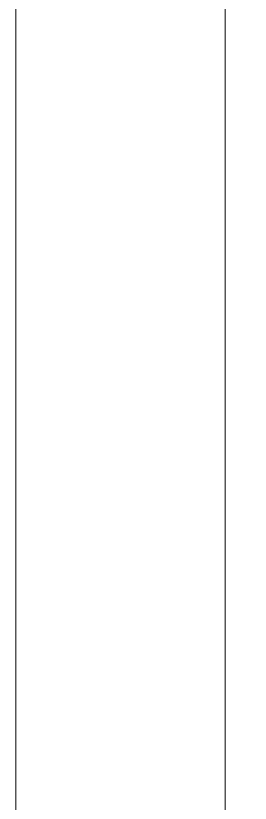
# Model space of a CAD drawing. Header units: millimetres. Extents: x -21807 to 29780, y -1565 to 60640.
# Drawn here: x -12743.6 to -12698.8, y 45167.8 to 45318.6 of the extents above; entities that cross this region are included whole.
import ezdxf

# ---------------------------------------------------------------- set-up
doc = ezdxf.new("R2010")
doc.units = ezdxf.units.MM
doc.layers.add('A-DETL-GENF', color=7, linetype='Continuous', lineweight=5)
doc.layers.add('A-DOOR', color=5, linetype='Continuous', lineweight=9, true_color=0x0000ff)

# ---------------------------------------------------------------- blocks, each defined once
blk = doc.blocks.new('Cư_a đơn - _D5 _900x2200__TrongNha-1164036-MẶT BẰNG PHÂN VÙNG NHIỆT ĐỘ _ ĐỘ ẨM')
at = {"layer": 'A-DETL-GENF', "color": 253, "lineweight": 9, "true_color": 0xaaaaaa}
for p, q in [((370, -25), (370, -845)), ((410, -25), (410, -845))]:
    blk.add_line(p, q, dxfattribs=at)
blk.add_arc((410, -25), 820, 180, 270, dxfattribs=at)
blk = doc.blocks.new('AK-SGS-M3-A_rvt-1-MẶT BẰNG PHÂN VÙNG NHIỆT ĐỘ _ ĐỘ ẨM')
at = {"layer": 'A-DOOR', "color": 9, "lineweight": 13, "true_color": 0xaaaad4, "rotation": 180}
blk.add_blockref('Cư_a đơn - _D5 _900x2200__TrongNha-1164036-MẶT BẰNG PHÂN VÙNG NHIỆT ĐỘ _ ĐỘ ẨM', (-12333.59, 45041.94), dxfattribs=at)

msp = doc.modelspace()

# ---------------------------------------------------------------- block references
at = {"lineweight": 5}
msp.add_blockref('AK-SGS-M3-A_rvt-1-MẶT BẰNG PHÂN VÙNG NHIỆT ĐỘ _ ĐỘ ẨM', (0, 0), dxfattribs=at)

doc.saveas('drawing.dxf')
